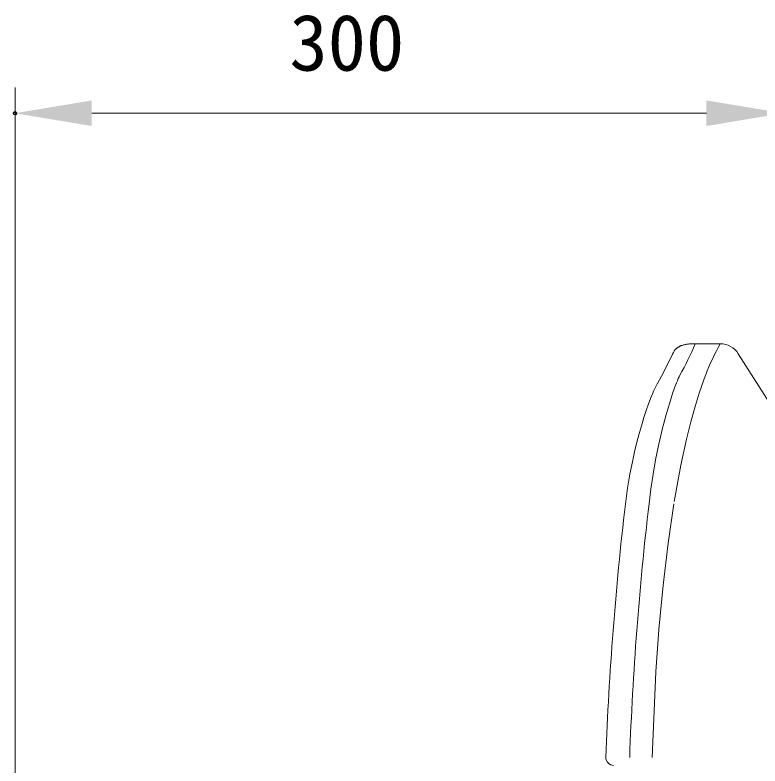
# Model space of a CAD drawing. Units: millimetres, scale not verified. Extents: x -203 to 203, y -143 to 143.
# Drawn here: x -33 to -3.91, y -13.47 to 15.83 of the extents above; entities that cross this region are included whole.
import ezdxf
from ezdxf.enums import TextEntityAlignment as Align

# ---------------------------------------------------------------- set-up
doc = ezdxf.new("R2010")
doc.units = ezdxf.units.MM
doc.header["$LTSCALE"] = 0.25
doc.header["$PDMODE"] = 32
doc.header["$PDSIZE"] = 0.125
for name, color, linetype, lineweight in [('0-1_DIMENSION_LINES$02_DIMENSI', 7, 'Continuous', 18), ('0-8_DIMENSION_LINES$03_LINES', 7, 'Continuous', 18), ('0-9_DIMENSION_LINES$04_SUB_LIN', 4, 'Continuous', 18)]:
    doc.layers.add(name, color=color, linetype=linetype, lineweight=lineweight)
doc.layers.add('0-2_DEFPOINTS', color=7, linetype='Continuous')
doc.styles.add('ＭＳ ゴシック', font='')
doc.styles.get('ＭＳ ゴシック').set_extended_font_data('MS Gothic')

# ---------------------------------------------------------------- blocks, each defined once
blk = doc.blocks.new('D6')
at = {"layer": '0-1_DIMENSION_LINES$02_DIMENSI'}
for p, q in [((176.9999, 127.3854), (176.9999, 161.5)), ((204.0002, 160.5), (179.9997, 160.5))]:
    blk.add_line(p, q, dxfattribs=at)
for points in [[(179.9997, 161), (179.9997, 160), (176.9999, 160.5)], [(204.0002, 160), (204.0002, 161), (207, 160.5)]]:
    blk.add_solid(points, dxfattribs=at)
at = {"layer": '0-2_DEFPOINTS'}
blk.add_point((176.9999, 160.5), dxfattribs=at)
at = {"layer": '0-1_DIMENSION_LINES$02_DIMENSI', "style": 'ＭＳ ゴシック'}
blk.add_text('300', height=2.199, dxfattribs=at).set_placement((187.7142, 161.5), align=Align.BOTTOM_LEFT)

msp = doc.modelspace()

# ---------------------------------------------------------------- linework, layer by layer
at = {"layer": '0-8_DIMENSION_LINES$03_LINES'}
for p, q in [((-6.9803, 2.9282), (-6.9654, 2.9336)), ((-6.9654, 2.9336), (-6.9504, 2.9388)), ((-6.9504, 2.9388), (-6.92, 2.9484)), ((-6.92, 2.9484), (-6.8894, 2.957)), ((-6.8894, 2.957), (-6.8619, 2.9638)), ((-6.8619, 2.9638), (-6.8343, 2.97)), ((-6.8343, 2.97), (-6.8066, 2.9755)), ((-6.8066, 2.9755), (-6.7788, 2.9803)), ((-6.7788, 2.9803), (-6.7509, 2.9845)), ((-6.7509, 2.9845), (-6.723, 2.9881)), ((-6.723, 2.9881), (-6.695, 2.9911)), ((-6.695, 2.9911), (-6.667, 2.9936)), ((-6.667, 2.9936), (-6.6095, 2.9971)), ((-6.6095, 2.9971), (-6.5519, 2.999)), ((-6.5519, 2.999), (-6.4364, 3)), ((-6.4364, 3), (-5.4465, 3)), ((-7.3243, 2.5994), (-7.2913, 2.6622)), ((-7.2913, 2.6622), (-7.2765, 2.6887)), ((-7.2765, 2.6887), (-7.263, 2.7117)), ((-7.263, 2.7117), (-7.2564, 2.7223)), ((-7.2564, 2.7223), (-7.2501, 2.7319)), ((-7.2501, 2.7319), (-7.2441, 2.7407)), ((-7.2441, 2.7407), (-7.2383, 2.7489)), ((-7.2383, 2.7489), (-7.2272, 2.7636)), ((-7.2272, 2.7636), (-7.2165, 2.7772)), ((-7.2156, 2.778), (-7.1691, 2.8185)), ((-7.1691, 2.8185), (-7.1572, 2.8283)), ((-7.1572, 2.8283), (-7.1451, 2.8378)), ((-7.1451, 2.8378), (-7.1329, 2.8471)), ((-7.1329, 2.8471), (-7.1204, 2.856)), ((-7.1204, 2.856), (-7.1074, 2.8648)), ((-7.1074, 2.8648), (-7.0941, 2.8732)), ((-7.0941, 2.8732), (-7.0806, 2.8813)), ((-7.0806, 2.8813), (-7.0668, 2.889)), ((-7.0668, 2.889), (-7.0529, 2.8963)), ((-7.0529, 2.8963), (-7.0387, 2.9033)), ((-7.0387, 2.9033), (-7.0243, 2.91)), ((-7.0243, 2.91), (-7.0098, 2.9164)), ((-7.0098, 2.9164), (-6.9952, 2.9224)), ((-6.9952, 2.9224), (-6.9803, 2.9282)), ((-7.6815, 1.8757), (-7.3243, 2.5994)), ((-4.7558, 2.6147), (-3.1553, 0.0886)), ((-7.9089, 1.4545), (-7.6815, 1.8757)), ((-8.0641, 1.147), (-8.0347, 1.2108)), ((-8.0347, 1.2108), (-8.0017, 1.2784)), ((-8.0017, 1.2784), (-7.9042, 1.4626)), ((-8.2604, 0.6563), (-8.1539, 0.9347)), ((-8.1539, 0.9347), (-8.0939, 1.0794)), ((-8.0939, 1.0794), (-8.0641, 1.147)), ((-8.3525, 0.3933), (-8.2604, 0.6563)), ((-8.4404, 0.1235), (-8.3525, 0.3933)), ((-8.5271, -0.1602), (-8.4404, 0.1235)), ((-8.6119, -0.4568), (-8.5271, -0.1602)), ((-8.6994, -0.7847), (-8.6119, -0.4568)), ((-8.8041, -1.2118), (-8.6994, -0.7847)), ((-8.8923, -1.6096), (-8.8041, -1.2118)), ((-8.9859, -2.0835), (-8.8923, -1.6096)), ((-9.0791, -2.6351), (-8.9859, -2.0835)), ((-9.1644, -3.263), (-9.0791, -2.6351))]:
    msp.add_line(p, q, dxfattribs=at)
for centre, radius, start, end in [((-5.4552, 2.1728), 0.8272, 32.26213, 90.09702), ((112.912, -17.6387), 122.9199, 173.28382, 177.90192), ((-9.6258, -13.15), 0.3, 177.81353, 269.99007)]:
    msp.add_arc(centre, radius, start, end, dxfattribs=at)
at = {"layer": '0-9_DIMENSION_LINES$04_SUB_LIN'}
for p, q in [((-7.0352, 1.7734), (-7.0668, 1.7094)), ((-6.179, 1.3765), (-6.0317, 1.7734)), ((-7.1693, 1.4746), (-7.2414, 1.2858)), ((-7.1335, 1.5617), (-7.1693, 1.4746)), ((-7.0991, 1.6407), (-7.1335, 1.5617)), ((-7.0668, 1.7094), (-7.0991, 1.6407)), ((-7.2414, 1.2858), (-7.3206, 1.0605)), ((-6.2826, 1.0712), (-6.179, 1.3765)), ((-7.3206, 1.0605), (-7.4477, 0.6643)), ((-6.4421, 0.5593), (-6.2826, 1.0712)), ((-7.4477, 0.6643), (-7.5714, 0.2396)), ((-6.609, -0.0419), (-6.4421, 0.5593)), ((-7.5714, 0.2396), (-7.7229, -0.3373)), ((-6.7774, -0.7231), (-6.609, -0.0419)), ((-7.7229, -0.3373), (-7.8834, -1.0312)), ((-6.9972, -1.7355), (-6.7774, -0.7231)), ((-7.8834, -1.0312), (-7.9847, -1.5305)), ((-7.9847, -1.5305), (-8.0846, -2.0932)), ((-7.2552, -3.1593), (-6.9972, -1.7355)), ((-8.0846, -2.0932), (-8.1696, -2.6591)), ((-8.1696, -2.6591), (-8.2408, -3.24)), ((-7.4968, -4.7829), (-7.2679, -3.24)), ((-7.6926, -6.4171), (-7.4968, -4.7829)), ((-7.8555, -8.1424), (-7.6926, -6.4171)), ((-7.9756, -9.8062), (-7.8555, -8.1424)), ((-8.1142, -13.1414), (-7.9756, -9.8062))]:
    msp.add_line(p, q, dxfattribs=at)
for centre, radius, start, end in [((-19.1495, 8.4468), 13.8308, 331.1512, 336.80789), ((1.7799, -1.139), 8.3366, 150.23206, 159.46149), ((113.922, -17.5394), 122.9968, 173.3238, 177.95082)]:
    msp.add_arc(centre, radius, start, end, dxfattribs=at)

# ---------------------------------------------------------------- block references
at = {"layer": '0-1_DIMENSION_LINES$02_DIMENSI'}
msp.add_blockref('D6', (-210, -148.5), dxfattribs=at)

doc.saveas('drawing.dxf')
